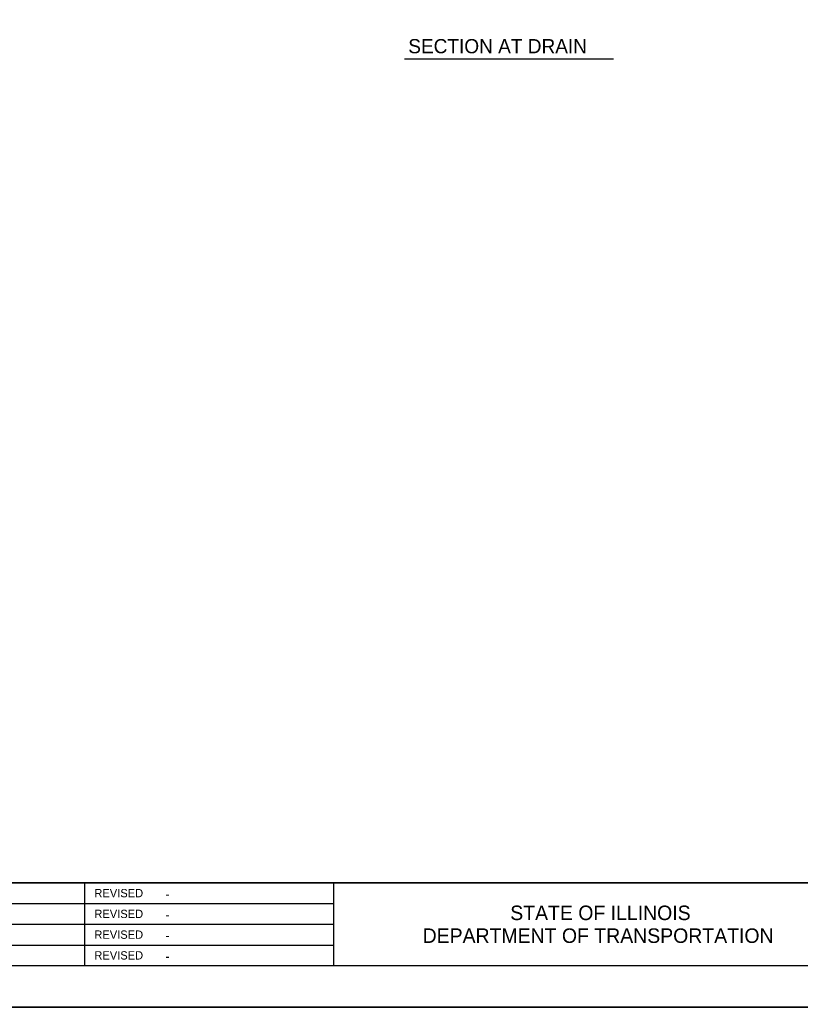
# Model space of a CAD drawing. Extents: x 1624546 to 1625226, y 1595367 to 1595807.
# Drawn here: x 1624753.5 to 1624941.4, y 1595367 to 1595604.9 of the extents above; entities that cross this region are included whole.
import ezdxf

# ---------------------------------------------------------------- set-up
doc = ezdxf.new("R2010")
doc.units = 0
for name, color, linetype in [('Level 48', 7, 'Continuous'), ('Sheets_50 Reference Boundary', 7, 'Continuous'), ('Sheets_General Details', 7, 'Continuous'), ('Sheets_Printer Plotting Border', 7, 'Continuous')]:
    doc.layers.add(name, color=color, linetype=linetype)

msp = doc.modelspace()

# ---------------------------------------------------------------- linework, layer by layer
at = {"layer": 'Level 48'}
msp.add_lwpolyline([(1624545.56, 1595806.97), (1625225.56, 1595806.97), (1625225.56, 1595366.97), (1624545.56, 1595366.97)], close=True, dxfattribs=at)
at = {"layer": 'Sheets_50 Reference Boundary'}
msp.add_lwpolyline([(1624585.56, 1595796.97), (1625215.56, 1595796.97), (1625215.56, 1595396.97), (1624585.56, 1595396.97)], close=True, dxfattribs=at)
at = {"layer": 'Sheets_General Details'}
for p, q in [((1624846.13, 1595595.47), (1624896.43, 1595595.47)), ((1624585.56, 1595396.97), (1625215.56, 1595396.97)), ((1624769.04, 1595396.97), (1624769.04, 1595376.97)), ((1624829.04, 1595396.97), (1624829.04, 1595376.97)), ((1624645.04, 1595391.97), (1624829.04, 1595391.97)), ((1624645.04, 1595386.97), (1624829.04, 1595386.97)), ((1624645.04, 1595381.97), (1624829.04, 1595381.97)), ((1625225.56, 1595366.97), (1624545.56, 1595366.97))]:
    msp.add_line(p, q, dxfattribs=at)
msp.add_lwpolyline([(1624585.56, 1595796.97), (1625215.56, 1595796.97), (1625215.56, 1595376.97), (1624585.56, 1595376.97)], close=True, dxfattribs=at)
at = {"layer": 'Sheets_Printer Plotting Border'}
msp.add_lwpolyline([(1624545.56, 1595366.97), (1625225.56, 1595366.97), (1625225.56, 1595806.97), (1624545.56, 1595806.97)], close=True, dxfattribs=at)

# ---------------------------------------------------------------- texts
at = {"layer": 'Sheets_General Details'}
for s, height, p in [('SECTION AT DRAIN', 3.4272, (1624847.03, 1595596.84)), ('REVISED', 2, (1624771.44, 1595393.47)), ('-', 2.4, (1624788.52, 1595393.07)), ('REVISED', 2, (1624771.44, 1595388.47)), ('STATE OF ILLINOIS', 3.5, (1624871.59, 1595387.97)), ('-', 2.4, (1624788.52, 1595388.07)), ('REVISED', 2, (1624771.44, 1595383.47)), ('DEPARTMENT OF TRANSPORTATION', 3.5, (1624850.49, 1595382.47)), ('-', 2.4, (1624788.52, 1595383.07)), ('REVISED', 2, (1624771.44, 1595378.47)), ('-', 2.4, (1624788.52, 1595378.07))]:
    msp.add_text(s, height=height, dxfattribs=at).set_placement(p)

doc.saveas('drawing.dxf')
